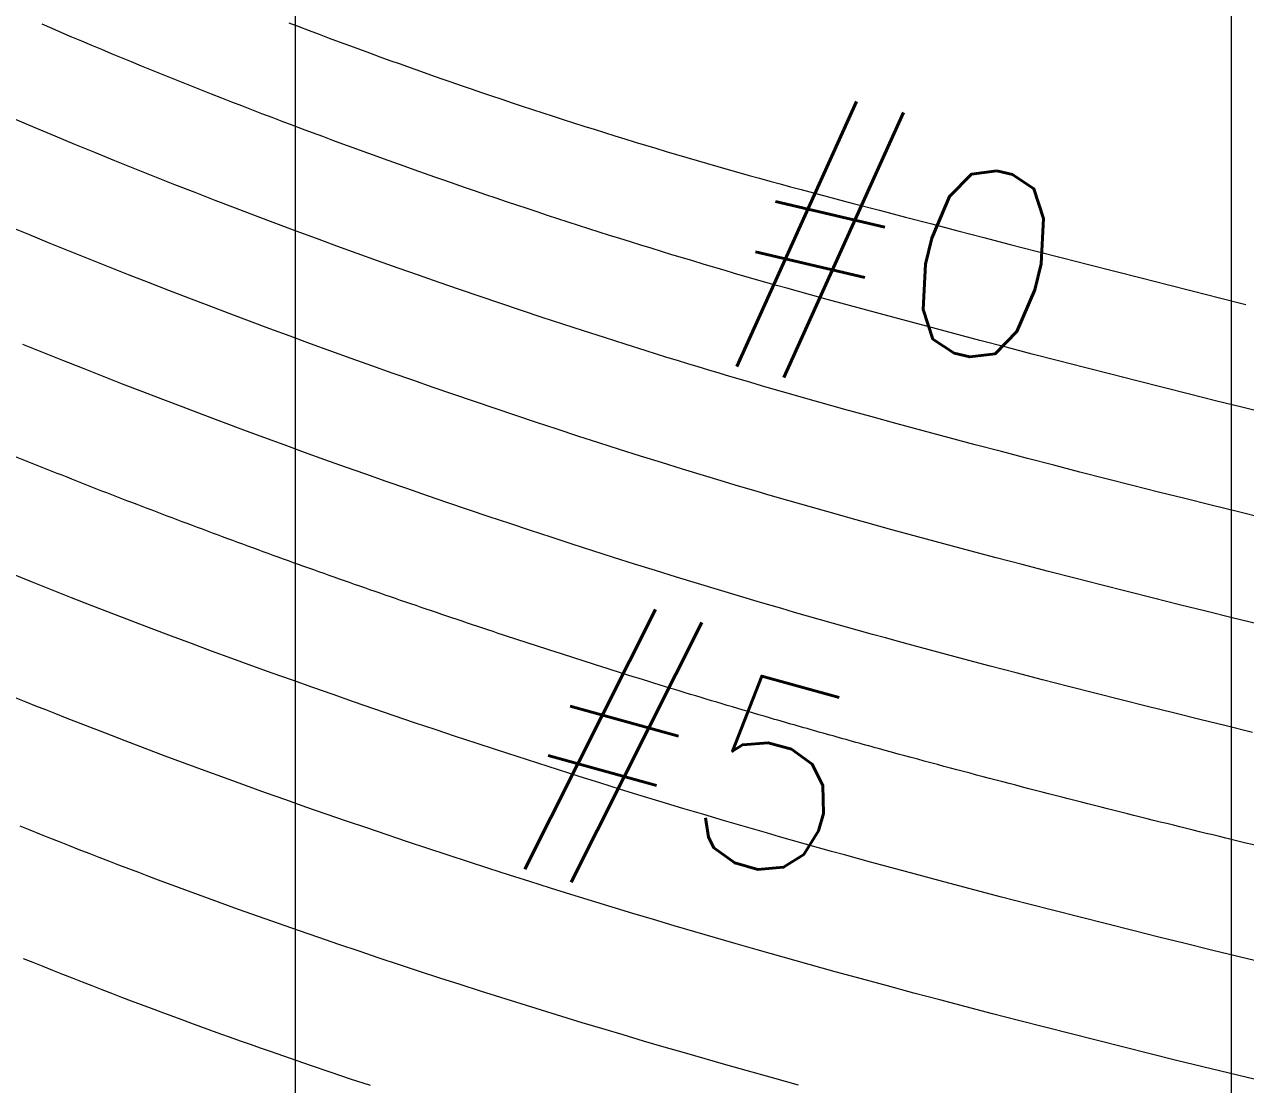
# Model space of a CAD drawing. Extents: x 11249 to 82946, y 15238 to 34763.
# Drawn here: x 54289 to 54941, y 27138 to 27704 of the extents above; entities that cross this region are included whole.
import ezdxf

# ---------------------------------------------------------------- set-up
doc = ezdxf.new("R2010")
doc.units = 0
doc.header["$LTSCALE"] = 250
doc.layers.add('00_Text', color=7, linetype='CONTINUOUS')
doc.layers.add('03_Lines_Frames1', color=7, linetype='CONTINUOUS', lineweight=15)
doc.layers.add('03_Lines_Grid', color=253, linetype='CONTINUOUS', lineweight=15)
doc.layers.add('Make2D$Annotation$S0CO1', color=1, linetype='CONTINUOUS', true_color=0xff0000)
doc.styles.add('ROMANS', font='romans', dxfattribs={"height": 100})

# ---------------------------------------------------------------- blocks, each defined once
blk = doc.blocks.new('*U5')
at = {"layer": '03_Lines_Grid'}
blk.add_line((0, -4367.57), (0, 3839.97), dxfattribs=at)
blk = doc.blocks.new('*U6')
at = {"layer": 'Make2D$Annotation$S0CO1', "color": 0, "linetype": 'ByBlock', "lineweight": -2, "transparency": 16777216}
for p in [(3500, 0), (4000, 0)]:
    blk.add_blockref('*U5', p, dxfattribs=at)

msp = doc.modelspace()

# ---------------------------------------------------------------- linework, layer by layer
at = {"layer": '03_Lines_Frames1'}
for points in [[(54953.3, 27496.07), (54939.28, 27499.54), (54925.27, 27503.03), (54911.26, 27506.54), (54897.26, 27510.07), (54883.26, 27513.61), (54869.27, 27517.18), (54855.28, 27520.75), (54841.29, 27524.35), (54827.32, 27527.97), (54813.34, 27531.61), (54799.38, 27535.27), (54785.42, 27538.95), (54771.47, 27542.65), (54757.52, 27546.37), (54743.59, 27550.12), (54729.67, 27553.9), (54715.77, 27557.7), (54701.87, 27561.53), (54696.26, 27563.09), (54690.66, 27564.67), (54685.06, 27566.25), (54679.46, 27567.85), (54673.87, 27569.46), (54668.28, 27571.08), (54662.69, 27572.72), (54657.1, 27574.36), (54651.53, 27576.01), (54645.97, 27577.68), (54640.4, 27579.35), (54634.84, 27581.04), (54629.28, 27582.73), (54623.73, 27584.44), (54618.18, 27586.16), (54612.63, 27587.89), (54607.09, 27589.62), (54601.56, 27591.37), (54596.03, 27593.12), (54590.5, 27594.89), (54584.98, 27596.67), (54579.46, 27598.45), (54573.94, 27600.25), (54568.43, 27602.05), (54562.92, 27603.87), (54557.42, 27605.69), (54551.93, 27607.52), (54546.44, 27609.36), (54540.95, 27611.21), (54535.46, 27613.07), (54529.98, 27614.94), (54524.5, 27616.82), (54519.03, 27618.71), (54513.56, 27620.61), (54508.1, 27622.51), (54502.64, 27624.43), (54497.18, 27626.35), (54491.73, 27628.29), (54486.28, 27630.23), (54480.83, 27632.18), (54475.4, 27634.14), (54469.96, 27636.11), (54464.53, 27638.09), (54459.11, 27640.08), (54453.69, 27642.08), (54448.27, 27644.09), (54442.85, 27646.1), (54437.44, 27648.13), (54432.04, 27650.16), (54426.64, 27652.21), (54421.25, 27654.26), (54415.85, 27656.32), (54410.47, 27658.39), (54405.08, 27660.47), (54399.7, 27662.56), (54394.33, 27664.67), (54388.96, 27666.77), (54383.6, 27668.89), (54378.24, 27671.02), (54372.88, 27673.16), (54367.53, 27675.31), (54362.19, 27677.46), (54356.85, 27679.63), (54351.51, 27681.81), (54346.19, 27683.99), (54340.86, 27686.19), (54335.54, 27688.39), (54330.23, 27690.61), (54324.92, 27692.83), (54319.62, 27695.07), (54314.32, 27697.31), (54309.02, 27699.57), (54303.74, 27701.83), (54298.46, 27704.1)], [(54948.12, 27383.66), (54934.08, 27387.1), (54920.05, 27390.56), (54906.02, 27394.05), (54892, 27397.56), (54877.99, 27401.09), (54863.98, 27404.64), (54849.98, 27408.22), (54835.99, 27411.83), (54822, 27415.47), (54808.02, 27419.13), (54794.06, 27422.83), (54780.11, 27426.55), (54766.17, 27430.31), (54752.24, 27434.11), (54745.28, 27436.02), (54738.33, 27437.95), (54731.38, 27439.88), (54724.44, 27441.82), (54717.51, 27443.78), (54710.58, 27445.74), (54703.66, 27447.72), (54696.74, 27449.71), (54691.09, 27451.35), (54685.45, 27453), (54679.81, 27454.66), (54674.17, 27456.32), (54668.53, 27458), (54662.9, 27459.69), (54651.65, 27463.1), (54640.44, 27466.53), (54629.25, 27470), (54618.07, 27473.5), (54606.9, 27477.04), (54595.77, 27480.6), (54584.66, 27484.19), (54573.56, 27487.81), (54562.46, 27491.47), (54551.41, 27495.15), (54540.37, 27498.85), (54529.34, 27502.59), (54518.32, 27506.36), (54507.34, 27510.15), (54496.37, 27513.96), (54485.41, 27517.81), (54474.46, 27521.69), (54463.55, 27525.58), (54452.65, 27529.51), (54441.76, 27533.47), (54430.89, 27537.45), (54420.04, 27541.46), (54409.21, 27545.5), (54398.39, 27549.56), (54387.59, 27553.66), (54376.81, 27557.78), (54366.05, 27561.93), (54355.31, 27566.11), (54344.58, 27570.32), (54333.88, 27574.56), (54323.19, 27578.83), (54312.54, 27583.12), (54301.89, 27587.45), (54291.28, 27591.8), (54280.68, 27596.18)], [(54944.95, 27325.88), (54930.9, 27329.31), (54916.86, 27332.76), (54902.83, 27336.24), (54888.8, 27339.74), (54874.77, 27343.26), (54860.76, 27346.81), (54846.75, 27350.39), (54832.75, 27354), (54818.76, 27357.64), (54804.78, 27361.3), (54790.81, 27365), (54776.85, 27368.73), (54762.91, 27372.5), (54755.94, 27374.4), (54748.97, 27376.31), (54742.02, 27378.23), (54735.07, 27380.16), (54728.12, 27382.1), (54721.17, 27384.05), (54714.24, 27386.01), (54707.32, 27387.99), (54700.39, 27389.97), (54693.48, 27391.98), (54687.83, 27393.62), (54682.19, 27395.28), (54670.92, 27398.62), (54659.66, 27401.99), (54648.42, 27405.4), (54637.22, 27408.84), (54626.03, 27412.3), (54614.86, 27415.81), (54603.69, 27419.34), (54592.57, 27422.89), (54581.47, 27426.47), (54570.37, 27430.08), (54559.28, 27433.72), (54548.23, 27437.38), (54537.2, 27441.07), (54526.17, 27444.79), (54515.16, 27448.54), (54504.18, 27452.3), (54493.21, 27456.09), (54482.26, 27459.91), (54471.31, 27463.76), (54460.4, 27467.63), (54449.51, 27471.52), (54438.62, 27475.44), (54427.74, 27479.39), (54416.9, 27483.36), (54406.07, 27487.36), (54395.25, 27491.39), (54384.44, 27495.44), (54373.67, 27499.52), (54362.9, 27503.63), (54352.16, 27507.76), (54341.43, 27511.93), (54330.73, 27516.12), (54320.04, 27520.34), (54309.38, 27524.58), (54298.74, 27528.86), (54288.12, 27533.15)], [(54951.25, 27202.79), (54937.18, 27206.19), (54923.12, 27209.61), (54909.06, 27213.06), (54895.01, 27216.53), (54880.96, 27220.03), (54866.92, 27223.55), (54852.88, 27227.1), (54838.86, 27230.68), (54824.84, 27234.28), (54810.83, 27237.92), (54796.83, 27241.58), (54782.84, 27245.27), (54768.86, 27249), (54754.9, 27252.76), (54740.94, 27256.56), (54733.97, 27258.47), (54727.01, 27260.4), (54720.04, 27262.33), (54713.08, 27264.27), (54706.14, 27266.22), (54699.19, 27268.19), (54692.25, 27270.16), (54685.32, 27272.15), (54674.14, 27275.39), (54662.96, 27278.66), (54651.8, 27281.96), (54640.65, 27285.3), (54629.54, 27288.65), (54618.44, 27292.04), (54607.35, 27295.45), (54596.26, 27298.9), (54585.22, 27302.37), (54574.18, 27305.86), (54563.16, 27309.38), (54552.14, 27312.93), (54541.16, 27316.51), (54530.19, 27320.1), (54519.23, 27323.73), (54508.28, 27327.39), (54497.36, 27331.06), (54486.45, 27334.77), (54475.55, 27338.5), (54464.66, 27342.26), (54453.8, 27346.05), (54442.95, 27349.86), (54432.12, 27353.7), (54421.29, 27357.57), (54410.5, 27361.46), (54399.71, 27365.38), (54388.94, 27369.34), (54378.18, 27373.32), (54367.44, 27377.33), (54356.72, 27381.38), (54346.02, 27385.45), (54335.34, 27389.55), (54324.67, 27393.68), (54314.03, 27397.84), (54303.4, 27402.04), (54292.79, 27406.27), (54282.21, 27410.52)], [(54702.48, 27137.51), (54688.52, 27141.37), (54674.57, 27145.26), (54663.58, 27148.36), (54652.6, 27151.48), (54641.62, 27154.63), (54630.66, 27157.82), (54619.72, 27161.02), (54608.78, 27164.26), (54597.85, 27167.52), (54586.93, 27170.82), (54576.04, 27174.13), (54565.15, 27177.48), (54554.27, 27180.86), (54543.4, 27184.27), (54532.55, 27187.7), (54521.71, 27191.17), (54510.88, 27194.67), (54500.05, 27198.19), (54489.25, 27201.75), (54478.46, 27205.34), (54467.68, 27208.96), (54456.91, 27212.61), (54446.16, 27216.29), (54435.42, 27220.01), (54424.7, 27223.76), (54413.98, 27227.54), (54403.29, 27231.36), (54392.61, 27235.21), (54381.94, 27239.09), (54371.28, 27243.02), (54360.65, 27246.98), (54355.34, 27248.97), (54350.03, 27250.97), (54344.73, 27252.99), (54339.43, 27255.01), (54334.13, 27257.04), (54328.84, 27259.08), (54323.55, 27261.13), (54318.27, 27263.19), (54312.99, 27265.26), (54307.72, 27267.34), (54302.45, 27269.43), (54297.19, 27271.53), (54291.93, 27273.64), (54286.67, 27275.76)], [(54473.75, 27137.18), (54463.05, 27140.74), (54452.36, 27144.34), (54441.68, 27147.97), (54431.02, 27151.63), (54420.37, 27155.34), (54415.05, 27157.2), (54409.73, 27159.08), (54404.42, 27160.96), (54399.11, 27162.86), (54393.8, 27164.76), (54388.5, 27166.67), (54383.2, 27168.6), (54377.9, 27170.53), (54372.61, 27172.48), (54367.32, 27174.43), (54362.04, 27176.39), (54356.76, 27178.37), (54351.48, 27180.35), (54346.21, 27182.35), (54340.94, 27184.35), (54335.67, 27186.37), (54330.41, 27188.4), (54325.16, 27190.43), (54319.9, 27192.48), (54314.66, 27194.54), (54309.41, 27196.61), (54304.17, 27198.69), (54298.94, 27200.79), (54293.71, 27202.89), (54288.48, 27205.01)]]:
    msp.add_lwpolyline(points, dxfattribs=at)
at = {"layer": '03_Lines_Frames1', "color": 2}
for points in [[(54430.24, 27704.94), (54435.62, 27702.88), (54441, 27700.83), (54446.38, 27698.79), (54451.77, 27696.77), (54457.16, 27694.75), (54462.56, 27692.75), (54467.96, 27690.75), (54473.37, 27688.77), (54478.78, 27686.8), (54484.19, 27684.84), (54489.61, 27682.9), (54495.03, 27680.96), (54500.46, 27679.03), (54505.88, 27677.12), (54511.32, 27675.22), (54516.76, 27673.32), (54522.2, 27671.44), (54527.64, 27669.57), (54533.09, 27667.71), (54538.54, 27665.87), (54544, 27664.03), (54549.46, 27662.21), (54554.92, 27660.39), (54560.39, 27658.59), (54565.86, 27656.8), (54571.34, 27655.02), (54576.82, 27653.25), (54582.3, 27651.49), (54587.78, 27649.75), (54593.27, 27648.01), (54598.77, 27646.29), (54604.26, 27644.58), (54609.76, 27642.88), (54615.27, 27641.19), (54620.77, 27639.51), (54626.29, 27637.85), (54631.8, 27636.19), (54637.32, 27634.55), (54642.84, 27632.93), (54648.37, 27631.31), (54653.89, 27629.7), (54659.43, 27628.11), (54664.96, 27626.53), (54670.5, 27624.97), (54676.05, 27623.41), (54681.59, 27621.87), (54687.14, 27620.34), (54692.7, 27618.83), (54698.26, 27617.33), (54703.82, 27615.84), (54717.77, 27612.14), (54731.72, 27608.45), (54745.68, 27604.77), (54759.64, 27601.1), (54773.6, 27597.44), (54787.57, 27593.8), (54801.53, 27590.17), (54815.51, 27586.55), (54829.48, 27582.94), (54843.46, 27579.34), (54857.44, 27575.76), (54871.42, 27572.19), (54885.41, 27568.63), (54899.4, 27565.08), (54913.4, 27561.55), (54927.39, 27558.03), (54941.39, 27554.52)], [(54950.88, 27440.33), (54936.86, 27443.79), (54922.84, 27447.26), (54908.82, 27450.76), (54894.81, 27454.28), (54880.8, 27457.82), (54866.8, 27461.38), (54852.81, 27464.96), (54838.82, 27468.56), (54824.84, 27472.19), (54810.86, 27475.85), (54796.9, 27479.53), (54782.95, 27483.24), (54769.01, 27486.98), (54755.07, 27490.75), (54741.16, 27494.56), (54727.26, 27498.4), (54720.32, 27500.33), (54713.38, 27502.27), (54706.45, 27504.22), (54699.52, 27506.19), (54693.89, 27507.8), (54688.25, 27509.42), (54682.63, 27511.05), (54677, 27512.7), (54671.38, 27514.35), (54665.76, 27516.02), (54660.14, 27517.7), (54654.53, 27519.38), (54648.93, 27521.08), (54643.34, 27522.78), (54637.75, 27524.49), (54632.17, 27526.21), (54621.01, 27529.68), (54609.86, 27533.19), (54598.75, 27536.73), (54587.65, 27540.3), (54576.56, 27543.91), (54565.49, 27547.56), (54554.45, 27551.23), (54543.43, 27554.93), (54532.41, 27558.66), (54521.41, 27562.44), (54510.44, 27566.23), (54499.49, 27570.06), (54488.54, 27573.92), (54477.61, 27577.81), (54466.71, 27581.73), (54455.83, 27585.68), (54444.95, 27589.67), (54434.09, 27593.68), (54423.26, 27597.73), (54412.45, 27601.8), (54401.64, 27605.91), (54390.85, 27610.05), (54380.09, 27614.22), (54369.34, 27618.43), (54358.62, 27622.66), (54347.91, 27626.93), (54337.23, 27631.23), (54326.56, 27635.57), (54315.92, 27639.93), (54305.29, 27644.33), (54294.69, 27648.76), (54284.11, 27653.23)], [(54946.54, 27140.42), (54932.46, 27143.82), (54918.38, 27147.26), (54904.31, 27150.71), (54890.25, 27154.19), (54876.19, 27157.69), (54862.14, 27161.22), (54848.1, 27164.78), (54834.06, 27168.36), (54820.03, 27171.96), (54806.01, 27175.6), (54791.99, 27179.26), (54777.99, 27182.95), (54764, 27186.67), (54750.01, 27190.42), (54736.04, 27194.21), (54722.08, 27198.03), (54708.14, 27201.88), (54701.17, 27203.82), (54694.21, 27205.77), (54687.26, 27207.73), (54680.3, 27209.7), (54669.21, 27212.88), (54658.12, 27216.08), (54647.04, 27219.31), (54635.97, 27222.58), (54624.94, 27225.86), (54613.91, 27229.18), (54602.89, 27232.53), (54591.88, 27235.9), (54580.9, 27239.3), (54569.93, 27242.72), (54558.97, 27246.18), (54548.02, 27249.66), (54537.1, 27253.17), (54526.18, 27256.71), (54515.28, 27260.27), (54504.38, 27263.87), (54493.52, 27267.49), (54482.66, 27271.13), (54471.81, 27274.81), (54460.97, 27278.52), (54450.16, 27282.25), (54439.36, 27286.02), (54428.57, 27289.81), (54417.8, 27293.64), (54407.05, 27297.5), (54396.31, 27301.38), (54385.58, 27305.3), (54374.86, 27309.26), (54364.17, 27313.24), (54353.49, 27317.26), (54342.84, 27321.3), (54332.19, 27325.39), (54321.57, 27329.51), (54310.96, 27333.66), (54305.67, 27335.75), (54300.38, 27337.85), (54295.09, 27339.96), (54289.81, 27342.07), (54284.54, 27344.2)]]:
    msp.add_lwpolyline(points, dxfattribs=at)
at = {"layer": '03_Lines_Frames1'}
msp.add_open_spline([(55627.79, 27121.8), (55615.72, 27124.04), (55603.66, 27126.3), (55591.59, 27128.57), (55553.73, 27135.7), (55515.9, 27142.96), (55478.09, 27150.35), (55440.27, 27157.74), (55402.48, 27165.28), (55364.73, 27172.96), (55326.97, 27180.65), (55289.23, 27188.49), (55251.54, 27196.5), (55213.83, 27204.51), (55176.16, 27212.68), (55138.54, 27221.04), (55119.72, 27225.22), (55100.91, 27229.45), (55082.11, 27233.73), (55063.31, 27238.01), (55044.52, 27242.33), (55025.75, 27246.71), (55006.97, 27251.09), (54988.2, 27255.52), (54969.45, 27260.01), (54950.69, 27264.5), (54931.94, 27269.05), (54913.22, 27273.66), (54894.49, 27278.28), (54875.78, 27282.95), (54857.08, 27287.7), (54838.39, 27292.45), (54819.72, 27297.27), (54801.06, 27302.18), (54782.43, 27307.09), (54763.81, 27312.09), (54745.23, 27317.19), (54735.95, 27319.74), (54726.67, 27322.32), (54717.41, 27324.93), (54708.16, 27327.53), (54698.92, 27330.17), (54689.69, 27332.85), (54674.69, 27337.2), (54659.72, 27341.65), (54644.77, 27346.18), (54629.88, 27350.7), (54615.01, 27355.31), (54600.17, 27360), (54585.38, 27364.67), (54570.61, 27369.42), (54555.87, 27374.25), (54541.16, 27379.06), (54526.49, 27383.95), (54511.84, 27388.91), (54497.22, 27393.86), (54482.63, 27398.88), (54468.07, 27403.98), (54453.55, 27409.06), (54439.05, 27414.22), (54424.57, 27419.45), (54410.13, 27424.68), (54395.72, 27429.98), (54381.34, 27435.35), (54374.16, 27438.04), (54366.99, 27440.74), (54359.82, 27443.47), (54352.67, 27446.19), (54345.52, 27448.93), (54338.38, 27451.69), (54331.25, 27454.45), (54324.13, 27457.23), (54317.02, 27460.03), (54309.92, 27462.83), (54302.82, 27465.65), (54295.73, 27468.49), (54288.66, 27471.32), (54281.6, 27474.18), (54274.54, 27477.06), (54267.5, 27479.93), (54260.46, 27482.82), (54253.44, 27485.73), (54246.43, 27488.64), (54239.43, 27491.56), (54232.44, 27494.51), (54225.46, 27497.44), (54218.49, 27500.41), (54211.54, 27503.41), (54208.06, 27504.91), (54204.59, 27506.42), (54201.12, 27507.95), (54197.65, 27509.47), (54194.19, 27511.01), (54190.74, 27512.56), (54183.81, 27515.67), (54176.92, 27518.84), (54170.06, 27522.08), (54166.63, 27523.71), (54163.2, 27525.35), (54159.79, 27527.02), (54156.37, 27528.68), (54152.96, 27530.38), (54149.56, 27532.08), (54142.76, 27535.48), (54135.98, 27538.93), (54129.21, 27542.41), (54115.69, 27549.37), (54102.24, 27556.49), (54088.88, 27563.77), (54075.51, 27571.06), (54062.23, 27578.5), (54049.06, 27586.13), (54035.87, 27593.76), (54022.79, 27601.57), (54009.82, 27609.57), (53996.84, 27617.58), (53983.97, 27625.78), (53971.24, 27634.19), (53958.48, 27642.62), (53945.85, 27651.25), (53933.39, 27660.11), (53920.88, 27669), (53908.54, 27678.11), (53896.37, 27687.46), (53884.14, 27696.85), (53872.1, 27706.48), (53860.31, 27716.41), (53848.47, 27726.37), (53836.89, 27736.64), (53825.63, 27747.24), (53814.35, 27757.86), (53803.4, 27768.83), (53792.83, 27780.15), (53782.26, 27791.46), (53772.06, 27803.13), (53762.3, 27815.16), (53752.56, 27827.16), (53743.26, 27839.53), (53734.46, 27852.24), (53725.67, 27864.93), (53717.39, 27877.96), (53709.66, 27891.31), (53701.95, 27904.64), (53694.8, 27918.29), (53688.24, 27932.22), (53681.68, 27946.14), (53675.73, 27960.34), (53670.39, 27974.77), (53665.05, 27989.21), (53660.33, 28003.87), (53656.23, 28018.7), (53652.13, 28033.56), (53648.64, 28048.59), (53645.74, 28063.73), (53642.84, 28078.9), (53640.53, 28094.19), (53638.75, 28109.53), (53637.86, 28117.22), (53637.11, 28124.92), (53636.47, 28132.63), (53635.84, 28140.34), (53635.34, 28148.07), (53634.94, 28155.8), (53634.55, 28163.54), (53634.27, 28171.28), (53634.08, 28179.02), (53633.9, 28186.77), (53633.82, 28194.52), (53633.82, 28202.26)], degree=3, knots=[-961.876424, -961.876424, -961.876424, -961.876424, -925.055986, -925.055986, -925.055986, -809.476213, -809.476213, -809.476213, -693.883454, -693.883454, -693.883454, -578.271974, -578.271974, -578.271974, -462.634151, -462.634151, -462.634151, -404.802664, -404.802664, -404.802664, -346.961247, -346.961247, -346.961247, -289.109459, -289.109459, -289.109459, -231.248405, -231.248405, -231.248405, -173.382565, -173.382565, -173.382565, -115.524583, -115.524583, -115.524583, -57.705048, -57.705048, -57.705048, -28.830051, -28.830051, -28.830051, -0.000061, -0.000061, -0.000061, 46.853529, 46.853529, 46.853529, 93.544389, 93.544389, 93.544389, 140.086538, 140.086538, 140.086538, 186.49376, 186.49376, 186.49376, 232.778492, 232.778492, 232.778492, 278.950857, 278.950857, 278.950857, 325.016621, 325.016621, 325.016621, 348.00955, 348.00955, 348.00955, 370.974536, 370.974536, 370.974536, 393.909542, 393.909542, 393.909542, 416.811052, 416.811052, 416.811052, 439.673766, 439.673766, 439.673766, 462.489758, 462.489758, 462.489758, 485.247884, 485.247884, 485.247884, 507.965676, 507.965676, 507.965676, 519.325284, 519.325284, 519.325284, 530.691049, 530.691049, 530.691049, 553.452883, 553.452883, 553.452883, 564.850544, 564.850544, 564.850544, 576.258697, 576.258697, 576.258697, 599.080466, 599.080466, 599.080466, 644.728724, 644.728724, 644.728724, 690.395741, 690.395741, 690.395741, 736.102885, 736.102885, 736.102885, 781.878133, 781.878133, 781.878133, 827.758359, 827.758359, 827.758359, 873.791526, 873.791526, 873.791526, 920.040737, 920.040737, 920.040737, 966.456498, 966.456498, 966.456498, 1012.932846, 1012.932846, 1012.932846, 1059.401774, 1059.401774, 1059.401774, 1105.799532, 1105.799532, 1105.799532, 1152.096172, 1152.096172, 1152.096172, 1198.305108, 1198.305108, 1198.305108, 1244.473009, 1244.473009, 1244.473009, 1290.659731, 1290.659731, 1290.659731, 1336.916565, 1336.916565, 1336.916565, 1383.269371, 1383.269371, 1383.269371, 1406.477199, 1406.477199, 1406.477199, 1429.70366, 1429.70366, 1429.70366, 1452.942944, 1452.942944, 1452.942944, 1476.188522, 1476.188522, 1476.188522, 1476.188522], dxfattribs=at)

# ---------------------------------------------------------------- block references
at = {"layer": 'Make2D$Annotation$S0CO1', "xscale": -1}
msp.add_blockref('*U6', (58433.82, 28868.05), dxfattribs=at)

# ---------------------------------------------------------------- texts
at = {"layer": '00_Text', "style": 'ROMANS'}
for s, rotation, p in [('#0', 346.83367, (54660.42, 27557.66)), ('#5', 344.4438, (54548.66, 27289.49))]:
    msp.add_text(s, height=100, rotation=rotation, dxfattribs=at).set_placement(p)

doc.saveas('drawing.dxf')
